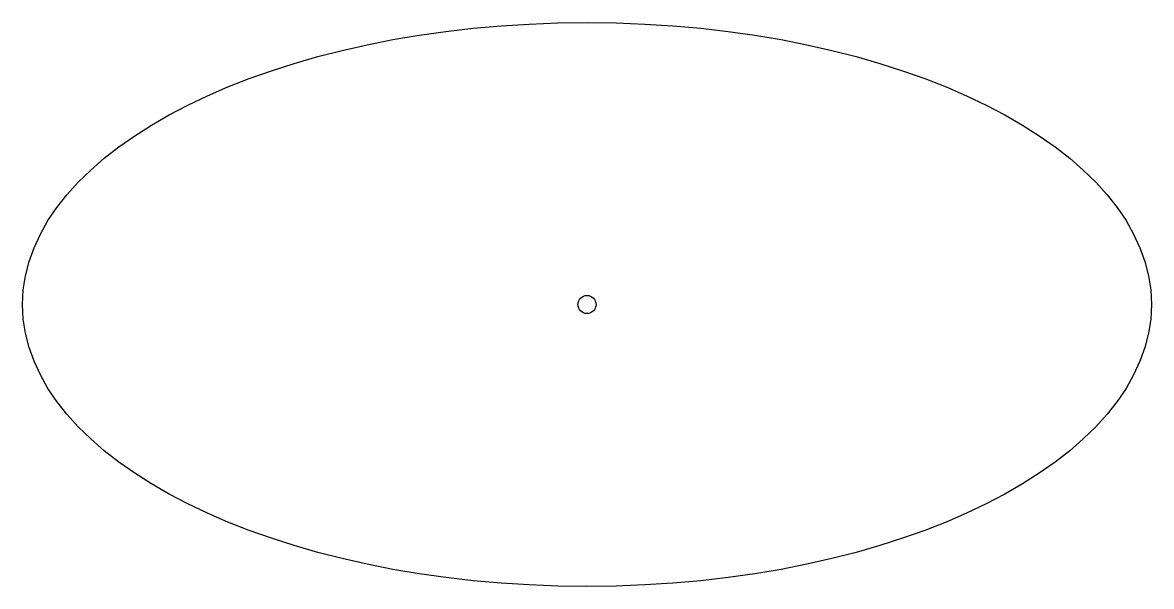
# Model space of a CAD drawing. Header units: inches. Extents: x -1.97 to 1.97, y -0.98 to 0.98.
import ezdxf

# ---------------------------------------------------------------- set-up
doc = ezdxf.new("R2010")
doc.units = ezdxf.units.IN
doc.header["$MEASUREMENT"] = 0

msp = doc.modelspace()

# ---------------------------------------------------------------- linework, layer by layer
msp.add_circle((0, 0), 0.0315)
msp.add_ellipse((0, 0), major_axis=(1.9685, 0), ratio=0.5)

doc.saveas('drawing.dxf')
